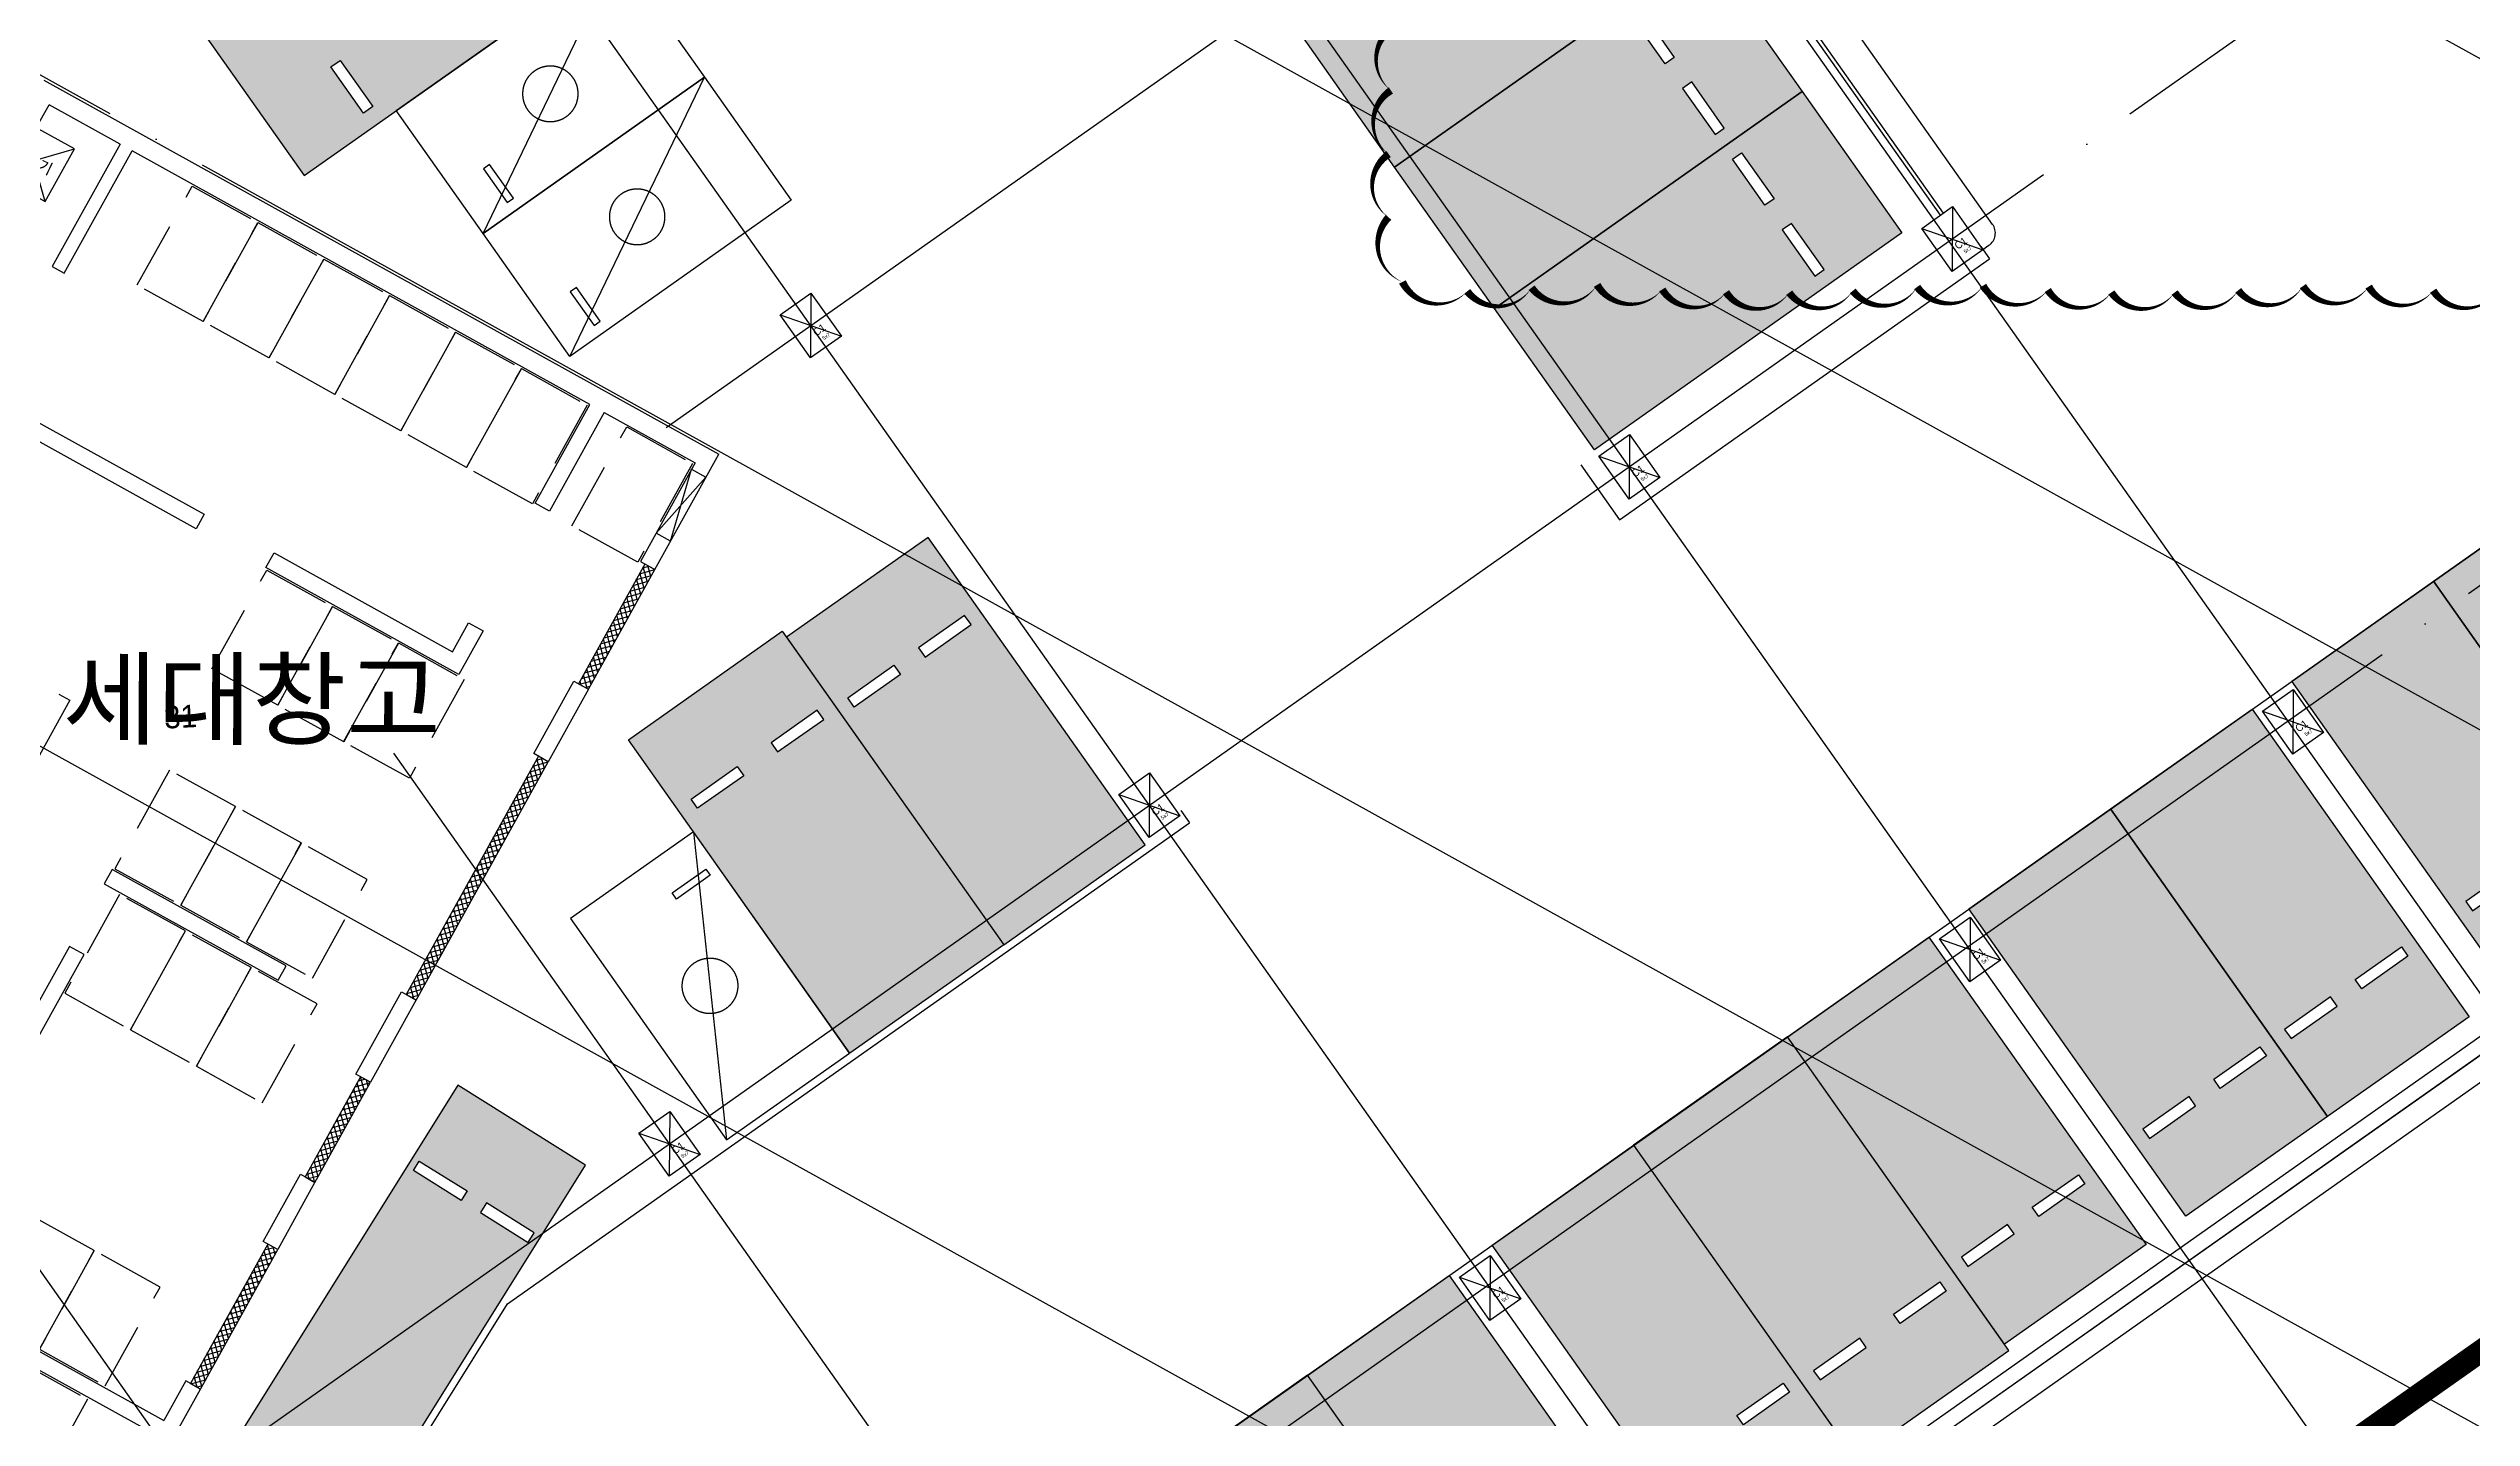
# Model space of a CAD drawing. Header units: millimetres. Extents: x -21000 to 567700, y 435000 to 850800.
# Drawn here: x 299436 to 331615, y 567226 to 585418 of the extents above; entities that cross this region are included whole.
import ezdxf
from ezdxf.enums import TextEntityAlignment as Align
from ezdxf.xclip import XClip

# ---------------------------------------------------------------- set-up
doc = ezdxf.new("R2010")
doc.units = ezdxf.units.MM
doc.header["$LTSCALE"] = 700
doc.header["$XCLIPFRAME"] = 2
for name, pattern in [('AB_Pbase$0$PHANTOMX2', [5, 2.5, -0.5, 0.5, -0.5, 0.5, -0.5]), ('AB_Pbase$0$주차장기둥$0$CEN', [62, 60, -1, 0, -1]), ('AB_Pbase$0$지하1층 동골조$0$PHANTOMX2', [5, 2.5, -0.5, 0.5, -0.5, 0.5, -0.5]), ('HIDDEN', [9.525, 6.35, -3.175])]:
    doc.linetypes.add(name, pattern=pattern)
doc.layers.get('0').update_dxf_attribs({"color": 2})
doc.layers.get('Defpoints').update_dxf_attribs({"color": 171})
for name, color, linetype in [('AB_Pbase$0$A-STA', 4, 'Continuous'), ('AB_Pbase$0$ELE6', 6, 'Continuous'), ('AB_Pbase$0$ELE8', 8, 'Continuous'), ('AB_Pbase$0$FIN', 6, 'Continuous'), ('AB_Pbase$0$SITE', 3, 'AB_Pbase$0$PHANTOMX2'), ('AB_Pbase$0$WAL', 3, 'Continuous'), ('AB_Pbase$0$경량벽체 세대창고', 4, 'HIDDEN'), ('AB_Pbase$0$경량벽체 세대창고 모듈', 4, 'HIDDEN'), ('AB_Pbase$0$제습기(세대창고)', 6, 'Continuous'), ('AB_Pbase$0$주차(경형)', 9, 'Continuous'), ('AB_Pbase$0$주차-sol', 254, 'Continuous'), ('AB_Pbase$0$주차-일반', 9, 'Continuous'), ('AB_Pbase$0$주차-확장', 7, 'Continuous'), ('AB_Pbase$0$주차장기둥$0$CEN_P', 244, 'AB_Pbase$0$주차장기둥$0$CEN'), ('p_구조전체평면도중심선$0$DIM', 7, 'Continuous'), ('p_구조전체평면도중심선$0$SDIM', 4, 'Continuous')]:
    doc.layers.add(name, color=color, linetype=linetype)
for name, color, linetype, plot in [('AB_Pbase$0$DEFPOINT', 247, 'Continuous', False), ('AB_Pbase$0$Defponts', 161, 'Continuous', False), ('AB_Pbase$0$주차-카운터', 151, 'Continuous', False), ('AB_Pbase$0$주차장기둥$0$DEFPOINT', 247, 'Continuous', False), ('AB_Pbase$0$지하1층 동골조$0$Defpoints1', 235, 'Continuous', False)]:
    doc.layers.add(name, color=color, linetype=linetype, plot=plot)
doc.styles.add('AB_Pbase$0$돋움', font='')
doc.styles.add('AB_Pbase$0$주차장기둥$0$맑은 고딕', font='')
doc.styles.add('p_구조전체평면도중심선$0$도면기준$0$울릉도L', font='')
doc.styles.add('p_구조전체평면도중심선$0$돋움', font='')
doc.styles.get('AB_Pbase$0$돋움').set_extended_font_data('Dotum')
doc.styles.get('AB_Pbase$0$주차장기둥$0$맑은 고딕').set_extended_font_data('Dotum')
doc.styles.get('p_구조전체평면도중심선$0$도면기준$0$울릉도L').set_extended_font_data('Dotum')
doc.styles.get('p_구조전체평면도중심선$0$돋움').set_extended_font_data('Dotum')
doc.dimstyles.new('p_구조전체평면도중심선$0$ADIM', dxfattribs={"dimscale": 700, "dimtxt": 3, "dimasz": 1.5, "dimexe": 1, "dimexo": 1, "dimgap": 1, "dimtad": 1, "dimdec": 0, "dimdsep": 46, "dimtxsty": 'p_구조전체평면도중심선$0$돋움', "dimblk1": 'p_구조전체평면도중심선$0$DOT', "dimblk2": 'p_구조전체평면도중심선$0$DOT', "dimsah": 1, "dimcen": 1, "dimdle": 1.5, "dimclrd": 7, "dimclre": 7, "dimclrt": 3, "dimadec": 0, "dimazin": 0, "dimtfac": 1, "dimtdec": 0, "dimtix": 1, "dimtmove": 2, "dimatfit": 3, "dimldrblk": 'p_구조전체평면도중심선$0$_Dot', "dimfxl": 1, "dimtvp": 1, "dimtolj": 1, "dimtzin": 0, "dimarcsym": 0})

# ---------------------------------------------------------------- blocks, each defined once
blk = doc.blocks.new('AB_Pbase$0$SITE0917')
at = {"layer": 'AB_Pbase$0$SITE', "ltscale": 4, "const_width": 300, "flags": 128}
blk.add_lwpolyline([(212876, -144968), (209906, -142008), (204836, -136928), (200146, -132238), (190406, -122488), (180636, -112708), (171034, -103096), (171034, -103096), (158736, -90778), (158736, -90778), (141626, -73668), (139746, -71778), (128760, -60783), (176825, 584), (181318, 2778), (191836, 2802), (195846, 2812), (208846, 2852), (221744, 2892), (225745, 2912), (238652, 2912), (251951, 2992), (272863, 3047), (279849, 3072), (281852, 3072), (297942, 3132), (307301, 3162), (318838, 3162), (322371, 3192), (329338, 3212), (331331, 3221), (331828, 3221), (342783, 3252), (353879, 3292), (357878, 3302), (368882, 3332), (377971, 3362), (436463, 3532), (443896, 3564), (449423, 3588), (453866, 1294), (461852, -10041), (461004, -14962), (456210, -18339), (446980, -24860), (436111, -32530), (433802, -34158), (424035, -41046), (408709, -51856), (403261, -55702), (401224, -57140), (393879, -62330), (377930, -73579), (370949, -78503), (368971, -79898), (360221, -86073), (350807, -92731), (341600, -99229), (316998, -116581), (268640, -150722), (261994, -155385), (240653, -170436), (213593, -144250), (212876, -144968)], dxfattribs=at)
blk = doc.blocks.new('AB_Pbase$0$CON-108-B2F')
for p, q in [((22410, -5930), (22410, -16180)), ((21810, -6150), (22160, -6150)), ((22160, -7230), (22160, -6150)), ((22160, -7230), (20300, -7230)), ((20300, -7230), (20300, -7410)), ((20300, -7410), (22160, -7410)), ((22160, -14360), (22160, -7410)), ((7390, -15960), (7390, -11900)), ((18180, -11650), (18400, -11650)), ((18180, -14580), (18180, -11650)), ((18400, -11650), (18400, -14360)), ((7610, -12030), (7610, -15960)), ((18400, -14360), (18840, -14360)), ((18840, -14360), (18840, -14580)), ((20660, -14580), (20660, -14360)), ((20660, -14360), (22160, -14360)), ((18840, -14580), (18180, -14580)), ((22160, -14580), (20660, -14580)), ((22160, -14580), (22160, -15960)), ((8210, -15960), (7610, -15960)), ((8210, -16180), (8210, -15960)), ((20660, -15960), (20660, -16180)), ((22160, -15960), (20660, -15960)), ((6790, -16180), (8210, -16180)), ((20660, -16180), (22410, -16180))]:
    blk.add_line(p, q)
for points in [[(18180, -7580), (18400, -7580), (18400, -10590), (18180, -10590)], [(10630, -12030), (12510, -12030), (12510, -11810), (10630, -11810)], [(13680, -11810), (13460, -11810), (13460, -14450), (13680, -14450)], [(10330, -15960), (11350, -15960), (11350, -16180), (10330, -16180)], [(12870, -15960), (14120, -15960), (14120, -16180), (12870, -16180)], [(17740, -15960), (18840, -15960), (18840, -16180), (17740, -16180)]]:
    blk.add_lwpolyline(points, close=True)
at = {"layer": 'Defpoints'}
for p, q in [((21090, -16180), (21090, -15960)), ((22060, -16180), (21090, -15960)), ((21090, -16180), (22060, -15960)), ((22060, -15960), (22060, -16180))]:
    blk.add_line(p, q, dxfattribs=at)
blk = doc.blocks.new('AB_Pbase$0$CON-108-B1F')
at = {"rotation": 359.9999999999997}
blk.add_blockref('AB_Pbase$0$CON-108-B2F', (0, 0), dxfattribs=at)
blk = doc.blocks.new('AB_Pbase$0$지하1층 동골조')
at = {"layer": 'AB_Pbase$0$지하1층 동골조$0$Defpoints1', "linetype": 'AB_Pbase$0$지하1층 동골조$0$PHANTOMX2', "ltscale": 2, "flags": 128}
blk.add_lwpolyline([(305496, 13326), (315263, 20214), (317573, 21842), (328441, 29512), (337671, 36032), (342465, 39410), (343314, 44331), (335327, 55666), (330884, 57959), (325357, 57936), (317924, 57904), (259433, 57734), (250343, 57704), (239340, 57674), (235340, 57664), (224244, 57624), (213290, 57592), (212792, 57592), (210800, 57584), (203833, 57564), (200300, 57534), (188762, 57534), (179403, 57504), (163313, 57444), (161310, 57444), (154324, 57418), (133412, 57364), (120113, 57284), (107206, 57284), (103205, 57264), (90307, 57224), (77307, 57184), (73297, 57174), (62779, 57150), (58286, 54955), (10221, -6411), (21207, -17406), (23087, -19296), (40197, -36406), (52495, -48724), (62097, -58336), (71867, -68116), (81607, -77866), (86297, -82556), (91367, -87636), (94337, -90596), (95054, -89878), (122114, -116064), (143455, -101014), (150102, -96350), (198459, -62209), (223061, -44857), (232269, -38359), (241682, -31701), (250432, -25527), (252410, -24132), (259391, -19208), (275340, -7958), (282685, -2768), (284723, -1330), (290171, 2516)], close=True, dxfattribs=at)
at = {"rotation": 60.99999813639858}
blk.add_blockref('AB_Pbase$0$CON-108-B1F', (136377, -71696), dxfattribs=at)
blk = doc.blocks.new('AB_Pbase$0$세대창고')
at = {"layer": 'AB_Pbase$0$경량벽체 세대창고', "ltscale": 0.2}
blk.add_lwpolyline([(-290837, 78445), (-291837, 78445), (-291837, 79945), (-290837, 79945)], close=True, dxfattribs=at)
blk = doc.blocks.new('AB_Pbase$0$제습기(세대창고)')
at = {"layer": 'AB_Pbase$0$제습기(세대창고)', "color": 6, "ltscale": 0.2}
for p, q in [((0, 0), (800, 800)), ((0, 800), (800, 0))]:
    blk.add_line(p, q, dxfattribs=at)
blk.add_lwpolyline([(0, 0), (800, 0), (800, 800), (0, 800)], close=True, dxfattribs=at)
at = {"layer": 'AB_Pbase$0$Defponts', "ltscale": 0.2, "style": 'AB_Pbase$0$돋움'}
blk.add_text('제습기', height=150, rotation=273.209, dxfattribs=at).set_placement((298, 688))
blk = doc.blocks.new('AB_Pbase$0$0228_REV.')
at = {"layer": 'AB_Pbase$0$경량벽체 세대창고 모듈'}
for p, rotation in [((721187, 265264), 331.0000000375007), ((722061, 264780), 331.0000000375007), ((722936, 264295), 331.0000000375007), ((723810, 263810), 331.0000000375007), ((724685, 263325), 331.0000000375007), ((725560, 262840), 331.0000000375007), ((726959, 262065), 331.0000000375008), ((722178, 260164), 331.0000000375007), ((723053, 259679), 331.0000000375007), ((712685, 686183), 60.99999813684537), ((723927, 259195), 331.0000000375007), ((718924, 249631), 331.0000000375007)]:
    blk.add_blockref('AB_Pbase$0$세대창고', p, dxfattribs=dict(at, rotation=rotation))
for p, xscale, rotation in [((797677, 396038), -1.000000000000001, 150.9999962353246), ((798552, 395554), -1.000000000000001, 150.9999962353246), ((799427, 395069), -1.000000000000001, 150.9999962353246), ((797012, 394384), -1, 150.9999962353244), ((797886, 393899), -1, 150.9999962353244), ((798761, 393414), -1, 150.9999962353244), ((795802, 390138), -1.000000000000001, 150.9999962353246), ((796676, 389653), -1.000000000000001, 150.9999962353246)]:
    blk.add_blockref('AB_Pbase$0$세대창고', p, dxfattribs=dict(at, xscale=xscale, rotation=rotation))
at = {"layer": 'AB_Pbase$0$제습기(세대창고)', "color": 6, "rotation": 60.99999825322722}
blk.add_blockref('AB_Pbase$0$제습기(세대창고)', (502749, 476466), dxfattribs=at)
at = {"layer": 'AB_Pbase$0$Defponts', "style": 'AB_Pbase$0$돋움'}
blk.add_text('31', height=300, rotation=2.9781, dxfattribs=at).set_placement((504335, 469463))
blk = doc.blocks.new('AB_Pbase$0$AB_Pbase_지하1층_골조')
for p, q in [((270667, 528593), (441533, 649151)), ((270700, 528984), (441115, 649223))]:
    blk.add_line(p, q)
blk = doc.blocks.new('AB_Pbase$0$주차장기둥$0$cen 2bl 지하')
at = {"layer": 'AB_Pbase$0$주차장기둥$0$CEN_P'}
for p, q in [((10097, 85016), (90237, 250834)), ((-12695, 19933), (97260, 247440)), ((-5672, 16538), (104282, 244046)), ((-1080, 14319), (108874, 241827)), ((39388, 87908), (-176, 107030)), ((37126, 83226), (-2439, 102348)), ((33731, 76204), (-5833, 95325)), ((30337, 69181), (9031, 79478)), ((26943, 62158), (5637, 72455))]:
    blk.add_line(p, q, dxfattribs=at)
at = {"layer": 'AB_Pbase$0$주차장기둥$0$CEN_P', "color": 5}
for p, q in [((-23231, 100983), (119274, 100983)), ((-119386, 93183), (119274, 93183)), ((-127186, 85083), (119274, 85083)), ((-127186, 77283), (119274, 77283))]:
    blk.add_line(p, q, dxfattribs=at)
blk = doc.blocks.new('AB_Pbase$0$주차장기둥$0$p기둥 5x7')
blk.add_lwpolyline([(-250, 350), (250, 350), (250, -350), (-250, -350)], close=True)
at = {"layer": 'AB_Pbase$0$주차장기둥$0$DEFPOINT'}
for p, q in [((250, 350), (-250, -350)), ((-250, 350), (250, -350))]:
    blk.add_line(p, q, dxfattribs=at)
at = {"layer": 'AB_Pbase$0$주차장기둥$0$DEFPOINT', "color": 6, "style": 'AB_Pbase$0$주차장기둥$0$맑은 고딕'}
for s, height, p in [('C1', 100, (-24, -160)), ('5x7', 50, (29, -259))]:
    blk.add_text(s, height=height, rotation=0, dxfattribs=at).set_placement(p)
blk = doc.blocks.new('AB_Pbase$0$주차장기둥')
for name, p, rotation in [('AB_Pbase$0$주차장기둥$0$cen 2bl 지하', (36992, -11667), 1.99999810188403), ('AB_Pbase$0$주차장기둥$0$p기둥 5x7', (57466, 84594), 66.20545820488529), ('AB_Pbase$0$주차장기둥$0$p기둥 5x7', (64648, 81427), 66.20545820488529), ('AB_Pbase$0$주차장기둥$0$p기둥 5x7', (55348, 79790), 66.2054582048853), ('AB_Pbase$0$주차장기둥$0$p기둥 5x7', (62530, 76623), 66.20545820488529), ('AB_Pbase$0$주차장기둥$0$p기둥 5x7', (45064, 75800), 66.2054582048853), ('AB_Pbase$0$주차장기둥$0$p기둥 5x7', (52201, 72653), 66.2054582048853), ('AB_Pbase$0$주차장기둥$0$p기둥 5x7', (59383, 69486), 66.20545820488529), ('AB_Pbase$0$주차장기둥$0$p기둥 5x7', (49054, 65516), 66.2054582048853)]:
    blk.add_blockref(name, p, dxfattribs=dict(rotation=rotation))
blk = doc.blocks.new('AB_Pbase$0$실명')
at = {"layer": 'AB_Pbase$0$Defponts', "style": 'AB_Pbase$0$돋움'}
blk.add_text('세대창고', height=1000, rotation=359.9315, dxfattribs=at).set_placement((323149, -254067), align=Align.MIDDLE)
blk = doc.blocks.new('AB_Pbase$0$주차(경형)')
at = {"layer": 'AB_Pbase$0$주차(경형)'}
blk.add_lwpolyline([(2000, -3600), (2000, 0), (0, 0), (0, -3600), (2000, -3600)], dxfattribs=at)
blk.add_lwpolyline([(150, -3000), (700, -3000), (700, -3100), (150, -3100)], close=True, dxfattribs=at)
at = {"layer": 'AB_Pbase$0$주차-카운터', "extrusion": (1.3e-15, -4.51775e-07, 1)}
blk.add_line((0, -3600, 0), (2000, 0), dxfattribs=at)
blk.add_circle((1000, -1800), 369, dxfattribs=at)
blk = doc.blocks.new('AB_Pbase$0$주차확장')
at = {"layer": 'AB_Pbase$0$주차-sol'}
h = blk.add_hatch(color=252, dxfattribs=at)
h.paths.add_polyline_path([(1525, -3825), (2275, -3825), (2275, -3975), (1525, -3975)], flags=16)
edge = h.paths.add_edge_path()
edge.add_line((0, -5100), (2500, -5100))
edge.add_line((2500, -5100), (2500, 0))
edge.add_line((2500, 0), (0, 0))
edge.add_line((0, 0), (0, -5100))
h.paths.add_polyline_path([(225, -3975), (225, -3825), (975, -3825), (975, -3975)])
at = {"layer": 'AB_Pbase$0$주차-확장'}
blk.add_lwpolyline([(0, 0), (0, -5100), (2500, -5100), (2500, 0)], close=True, dxfattribs=at)
at = {"layer": 'AB_Pbase$0$주차-확장', "ltscale": 600}
for points in [[(975, -3975), (975, -3825), (225, -3825), (225, -3975)], [(1525, -3975), (1525, -3825), (2275, -3825), (2275, -3975)]]:
    blk.add_lwpolyline(points, close=True, dxfattribs=at)
blk = doc.blocks.new('AB_Pbase$0$주차일반')
at = {"layer": 'AB_Pbase$0$주차-sol'}
h = blk.add_hatch(color=254, dxfattribs=at)
h.dxf.hatch_style = 1
h.paths.add_polyline_path([(0, 0), (-2300, 0), (-2300, -5000), (0, -5000)])
h.paths.add_polyline_path([(-200, -3725), (-200, -3875), (-950, -3875), (-950, -3725)], flags=16)
h.paths.add_polyline_path([(-1350, -3725), (-1350, -3875), (-2100, -3875), (-2100, -3725)], flags=16)
at = {"layer": 'AB_Pbase$0$주차-일반', "color": 6}
for points in [[(0, 0), (0, -5000), (-2300, -5000), (-2300, 0)], [(-1350, -3875), (-1350, -3725), (-2100, -3725), (-2100, -3875)], [(-950, -3875), (-950, -3725), (-200, -3725), (-200, -3875)]]:
    blk.add_lwpolyline(points, close=True, dxfattribs=at)
blk = doc.blocks.new('AB_Pbase$0$주차-일반(평행)')
at = {"layer": 'AB_Pbase$0$주차-sol'}
h = blk.add_hatch(color=256, dxfattribs=at)
h.dxf.hatch_style = 1
h.paths.add_polyline_path([(0, 0), (0, -2000), (6000, -2000), (6000, 0)])
h.paths.add_polyline_path([(1275, -850), (1125, -850), (1125, -100), (1275, -100)], flags=16)
h.paths.add_polyline_path([(1275, -1150), (1275, -1900), (1125, -1900), (1125, -1150)], flags=16)
at = {"layer": 'AB_Pbase$0$주차-일반', "color": 6}
for points in [[(6000, 0), (0, 0), (0, -2000), (6000, -2000)], [(1125, -850), (1275, -850), (1275, -100), (1125, -100)], [(1125, -1150), (1275, -1150), (1275, -1900), (1125, -1900)]]:
    blk.add_lwpolyline(points, close=True, dxfattribs=at)
blk = doc.blocks.new('AB_Pbase$0$pppaaa_1_1')
at = {"layer": 'AB_Pbase$0$주차(경형)', "extrusion": (0.020528, 0.014484, -0.999684), "zscale": -1}
for p in [(300372, 588879, 14799), (298372, 588879, 14799)]:
    blk.add_blockref('AB_Pbase$0$주차(경형)', p, dxfattribs=at)
at = {"layer": 'AB_Pbase$0$주차(경형)', "extrusion": (-0.014484, 0.020528, 0.999684)}
blk.add_blockref('AB_Pbase$0$주차(경형)', (-583165, -288575, 7252), dxfattribs=at)
at = {"layer": 'AB_Pbase$0$주차-일반', "extrusion": (0, 0, -1), "xscale": -1, "zscale": -1, "rotation": 234.7945447613292}
for p in [(-315988, 585721), (-317314, 583841), (-318640, 581962)]:
    blk.add_blockref('AB_Pbase$0$주차일반', p, dxfattribs=at)
at = {"layer": 'AB_Pbase$0$주차-일반'}
for name, p, rotation in [('AB_Pbase$0$주차일반', (332989, 579664, 0), 35.20545523873221), ('AB_Pbase$0$주차일반', (331110, 578338, 0), 35.20545523873221), ('AB_Pbase$0$주차일반', (328700, 576638, 0), 35.20545523873221), ('AB_Pbase$0$주차일반', (326820, 575312, 0), 35.20545523873221), ('AB_Pbase$0$주차일반', (324410, 573611, 0), 35.20545523873221), ('AB_Pbase$0$주차-일반(평행)', (306569, 570581, 0), 238.0000136348702), ('AB_Pbase$0$주차일반', (320488, 570844, 0), 35.20545523873221), ('AB_Pbase$0$주차일반', (318037, 569114, 0), 35.20545523873221)]:
    blk.add_blockref(name, p, dxfattribs=dict(at, rotation=rotation))
at = {"layer": 'AB_Pbase$0$주차-일반', "extrusion": (0, 0, -1), "zscale": -1, "rotation": 144.7945203209166}
blk.add_blockref('AB_Pbase$0$주차일반', (-314001, 574834, 0), dxfattribs=at)
at = {"layer": 'AB_Pbase$0$주차-확장'}
for p, rotation in [((305557, 588710, 0), 305.2054642617274), ((320488, 570844, 0), 35.20545523873221), ((314115, 566347, 0), 35.20545523873221)]:
    blk.add_blockref('AB_Pbase$0$주차확장', p, dxfattribs=dict(at, rotation=rotation))
at = {"layer": 'AB_Pbase$0$주차-확장', "xscale": -1, "rotation": 215.2055024258918}
blk.add_blockref('AB_Pbase$0$주차확장', (310079, 572066, 0), dxfattribs=at)
blk = doc.blocks.new('AB_Pbase')
at = {"layer": 'AB_Pbase$0$ELE8'}
h = blk.add_hatch(dxfattribs=at)
h.set_pattern_fill('NET', color=256, scale=20, angle=15.182184)
h.paths.add_polyline_path([(306607, 576902), (307489, 578494), (307358, 578567), (306476, 576975)])
h.paths.add_polyline_path([(302481, 569459), (302350, 569532), (301322, 567678), (301454, 567605)])
h.paths.add_polyline_path([(303713, 571681), (303582, 571754), (302845, 570424), (302976, 570351)])
h.paths.add_polyline_path([(306074, 575940), (305943, 576013), (304188, 572847), (304319, 572774)])
h.paths.add_polyline_path([(297900, 561194), (297769, 561267), (296014, 558101), (296145, 558028)])
h.paths.add_polyline_path([(298506, 562287), (299243, 563617), (299112, 563690), (298375, 562360)])
h.paths.add_polyline_path([(300765, 566363), (300634, 566436), (299606, 564582), (299737, 564509)])
h.paths.add_polyline_path([(295612, 557066), (295480, 557139), (294598, 555547), (294729, 555474)])
h.paths.add_polyline_path([(283227, 553515), (283300, 553646), (284892, 552764), (284819, 552632)])
h.paths.add_polyline_path([(289229, 554338), (289098, 554411), (288652, 553606), (288783, 553534)])
h.paths.add_polyline_path([(290094, 554579), (290167, 554710), (290971, 554264), (290899, 554133)])
h.paths.add_polyline_path([(282338, 554179), (280387, 555261), (279617, 556352), (279153, 556025), (279206, 555996), (279099, 555803), (279581, 556143), (280284, 555146), (282265, 554048)])
h.paths.add_polyline_path([(278006, 556409), (276676, 557146), (276749, 557277), (278078, 556540)])
h.paths.add_polyline_path([(273930, 558668), (275784, 557641), (275857, 557772), (274003, 558800)])
h.paths.add_polyline_path([(261799, 565393), (261872, 565524), (263464, 564641), (263391, 564510)])
h.paths.add_polyline_path([(264353, 563977), (264426, 564108), (265561, 563479), (265489, 563347)])
h.paths.add_polyline_path([(266279, 563081), (267592, 562353), (267519, 562222), (266206, 562950)])
at = {"layer": 'AB_Pbase$0$A-STA', "color": 8}
for p, q in [((320465, 589002), (324559, 583201)), ((320506, 589031), (324599, 583229))]:
    blk.add_line(p, q, dxfattribs=at)
at = {"layer": 'AB_Pbase$0$DEFPOINT'}
for p, q in [((309661, 563205, 0), (358237, 597478, 0)), ((325097, 582785), (325212, 582621)), ((320300, 579156), (325212, 582621)), ((319785, 579886), (320300, 579156)), ((305532, 568736), (314590, 575127)), ((297872, 556478), (305532, 568736))]:
    blk.add_line(p, q, dxfattribs=at)
at = {"layer": 'AB_Pbase$0$ELE6', "elevation": 0}
blk.add_lwpolyline([(325125, 582744), (325207, 582802, 0.414214), (325255, 583080), (310168, 604463)], format="xyb", dxfattribs=at)
at = {"layer": 'AB_Pbase$0$FIN'}
for p, q in [((436138, 645956), (274245, 531730)), ((314474, 575290), (314590, 575127))]:
    blk.add_line(p, q, dxfattribs=at)
at = {"layer": 'AB_Pbase$0$WAL'}
for points in [[(306607, 576902), (307489, 578494), (307358, 578567), (306476, 576975), (306607, 576902)], [(303713, 571681), (303582, 571754), (302845, 570424), (302976, 570351), (303713, 571681)]]:
    blk.add_lwpolyline(points, dxfattribs=at)
for points in [[(306074, 575940), (305943, 576013), (304188, 572847), (304319, 572774)], [(302481, 569459), (302350, 569532), (301322, 567678), (301454, 567605)]]:
    blk.add_lwpolyline(points, close=True, dxfattribs=at)
for name, p, rotation in [('AB_Pbase$0$AB_Pbase_지하1층_골조', (0, 0), 359.9999999999999), ('AB_Pbase$0$주차장기둥', (231893, 539971), 329.0000000345588), ('AB_Pbase$0$0228_REV.', (-203355, 106916), 359.9999999999992), ('AB_Pbase$0$지하1층 동골조', (146945, 639965), 359.9999999999994), ('AB_Pbase$0$SITE0917', (28406, 694337), 359.9999999999983), ('AB_Pbase$0$실명', (-21011, 830850), 359.9999999999999)]:
    blk.add_blockref(name, p, dxfattribs=dict(rotation=rotation))
ref = blk.add_blockref('AB_Pbase$0$pppaaa_1_1', (0, 0), dxfattribs=dict(at, rotation=359.9999999999999))
XClip(ref).set_block_clipping_path([(-396188.9384898804, 0.0133324571), (493845.7278262604, 839949.4046300659)])
blk = doc.blocks.new('p_구조전체평면도중심선$0$DOT')
at = {"layer": 'p_구조전체평면도중심선$0$SDIM', "color": 0, "linetype": 'ByBlock'}
blk.add_line((-0.5, 0), (-1, 0), dxfattribs=at)
at = {"layer": 'p_구조전체평면도중심선$0$SDIM', "color": 0, "linetype": 'ByBlock', "const_width": 0.5}
blk.add_lwpolyline([(-0.25, 0, 1), (0.25, 0, 1)], format="xyb", close=True, dxfattribs=at)
blk = doc.blocks.new('*D148')
at = {"layer": 'Defpoints', "color": 0, "transparency": 16777216}
for p in [(306254, -125627), (302005, -128625), (307261, -136074)]:
    blk.add_point(p, dxfattribs=at)
at = {"layer": 'p_구조전체평면도중심선$0$DIM', "color": 7, "lineweight": -2, "transparency": 16777216}
for p, q in [((306658, -126199), (311913, -133648)), ((302409, -129197), (307664, -136646)), ((310766, -133601), (308004, -135549))]:
    blk.add_line(p, q, dxfattribs=at)
at = {"layer": 'p_구조전체평면도중심선$0$DIM', "color": 7, "lineweight": -2, "transparency": 16777216, "xscale": 910, "yscale": 910, "zscale": 910}
for p, rotation in [((311510, -133076), 35.20545844009286), ((307261, -136074), 215.2054584400929)]:
    blk.add_blockref('p_구조전체평면도중심선$0$DOT', p, dxfattribs=dict(at, rotation=rotation))
at = {"layer": 'p_구조전체평면도중심선$0$DIM', "color": 3, "transparency": 16777216, "insert": (310476, -136034), "char_height": 1960, "attachment_point": 5, "rotation": 35.2055, "style": 'p_구조전체평면도중심선$0$도면기준$0$울릉도L'}
blk.add_mtext('\\A1;5200', dxfattribs=at)
blk = doc.blocks.new('p_구조전체평면도중심선$0$_Dot')
at = {"color": 0, "linetype": 'ByBlock', "lineweight": -2}
blk.add_line((-0.5, 0), (-1, 0), dxfattribs=at)
at = {"color": 0, "linetype": 'ByBlock', "const_width": 0.5}
blk.add_lwpolyline([(-0.25, 0, 1), (0.25, 0, 1)], format="xyb", close=True, dxfattribs=at)
blk = doc.blocks.new('p_구조전체평면도중심선')
at = {"layer": 'p_구조전체평면도중심선$0$DIM'}
dim = blk.add_linear_dim(base=(307260.9, -136074.1), p1=(306254.2, -125627.5), p2=(302005.3, -128625.3), angle=215.20546, dimstyle='p_구조전체평면도중심선$0$ADIM', override={"dimtxt": 2.8, "dimasz": 1.3, "dimtxsty": 'p_구조전체평면도중심선$0$도면기준$0$울릉도L'}, dxfattribs=at)
dim.commit()
dim.dimension.update_dxf_attribs({"geometry": '*D148', "text_midpoint": (310475.8, -136033.9), "dimtype": 129})

msp = doc.modelspace()

# ---------------------------------------------------------------- block references
ref = msp.add_blockref('AB_Pbase', (0, 0))
XClip(ref).set_block_clipping_path([(-0.000000015, 445500.0000000148), (493845.7187941075, 839949.3912975936)])

# ---------------------------------------------------------------- next in the draw order: linework, layer by layer
at = {"layer": 'Defpoints', "color": 141, "true_color": 0xadddf7}
msp.add_lwpolyline([(331950, 582173, 0, 100, -0.520567), (331106, 582199, 0, 100, -0.520567), (330249, 582253, 0, 100, -0.520567), (329376, 582259, 0, 100, -0.520567), (328517, 582203, 0, 100, -0.520567), (327672, 582174, 0, 100, -0.520567), (326832, 582175, 0, 100, -0.520567), (325987, 582207, 0, 100, -0.520567), (325127, 582265, 0, 100, -0.520567), (324253, 582248, 0, 100, -0.520567), (323397, 582196, 0, 100, -0.520567), (322554, 582172, 0, 100, -0.520567), (321714, 582178, 0, 100, -0.520567), (320867, 582214, 0, 100, -0.520567), (320003, 582276, 0, 100, -0.520567), (319132, 582238, 0, 100, -0.520567), (318278, 582190, 0, 100, -0.520567), (317417, 582314, 0, 100, -0.520567), (317233, 583174, 0, 100, -0.520567), (317234, 584014, 0, 100, -0.520567), (317264, 584859, 0, 100, -0.520567), (317321, 585719, 0, 100, -0.520567)], format="xyseb", dxfattribs=at)

# ---------------------------------------------------------------- next in the draw order: block references
msp.add_blockref('p_구조전체평면도중심선', (28406, 694337))

doc.saveas('drawing.dxf')
